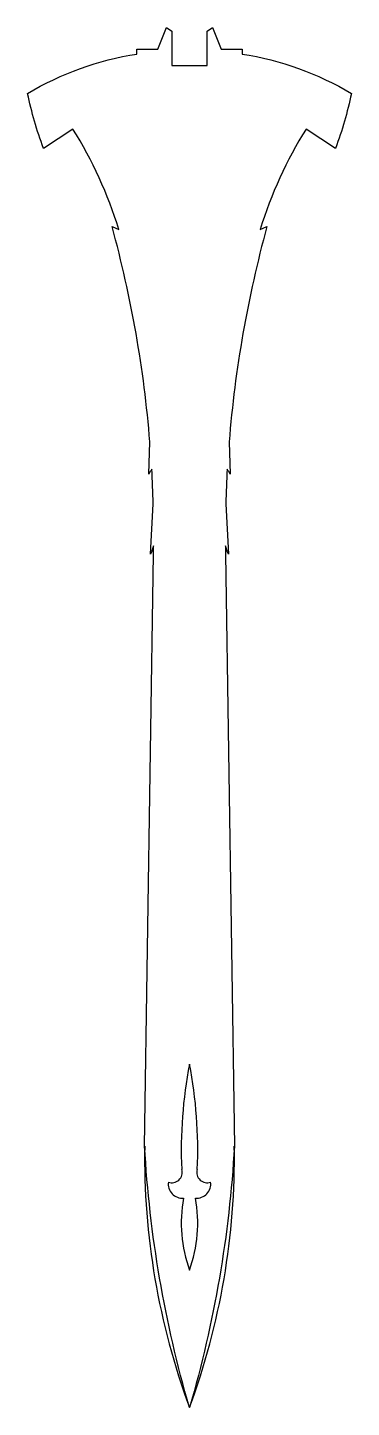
# Model space of a CAD drawing. Header units: millimetres. Extents: x -114 to 114, y -612 to 356.
import ezdxf

# ---------------------------------------------------------------- set-up
doc = ezdxf.new("R2010")
doc.units = ezdxf.units.MM
doc.layers.get('0').update_dxf_attribs({"linetype": 'CONTINUOUS'})

msp = doc.modelspace()

# ---------------------------------------------------------------- linework, layer by layer
msp.add_lwpolyline([(-27.33, -13.32), (-25.43, 21.82, 0.007437), (-26.47, 46.31, -0.006626), (-28.63, 42.79), (-27.78, 65.31, 0.046641), (-54.29, 216.37), (-49.62, 214.36, 0.065665), (-81.81, 284.81), (-102.46, 271.3, -0.036999), (-113.59, 309.74, -0.097151), (-36.88, 337.48), (-36.88, 340.8), (-22.28, 340.8), (-16.17, 356.01), (-12.5, 353.47), (-12.5, 329.39), (12.5, 329.39), (12.5, 353.47), (16.17, 356.01), (22.28, 340.8), (36.88, 340.8), (36.88, 337.48, -0.097151), (113.59, 309.74, -0.036999), (102.46, 271.3), (81.81, 284.81, 0.065665), (49.62, 214.36), (54.29, 216.37, 0.046641), (27.78, 65.31), (28.63, 42.79, -0.006626), (26.47, 46.31, 0.007437), (25.43, 21.82), (27.33, -13.32, -0.004913), (25.14, -7.61, 0.001733), (25.21, -13.32), (31.46, -428.74, -0.057157), (0, -611.93, -0.057157), (-31.46, -428.74), (-25.21, -13.32, 0.001733), (-25.14, -7.61, -0.004913)], format="xyb", close=True)
for centre, radius, start, end in [((307.14, -430.95), 312.91, 168.97924, 182.59041), ((-307.14, -430.95), 312.91, -2.59041, 11.02076), ((473.39, -436.34), 504.9, 179.13817, 200.35053), ((-473.39, -436.34), 504.9, -20.35053, 0.86183), ((-12.26, -447.2), 7.13, -111.23988, 17.18962), ((12.26, -447.2), 7.13, 162.81038, 291.23988), ((-4.81, -455.1), 10.11, 172.8614, 273.76923), ((4.81, -455.1), 10.11, -93.76923, 7.1386), ((90.4, -482.8), 96.17, 169.44686, 199.95556), ((-90.4, -482.8), 96.17, -19.95556, 10.55314)]:
    msp.add_arc(centre, radius, start, end)

doc.saveas('drawing.dxf')
